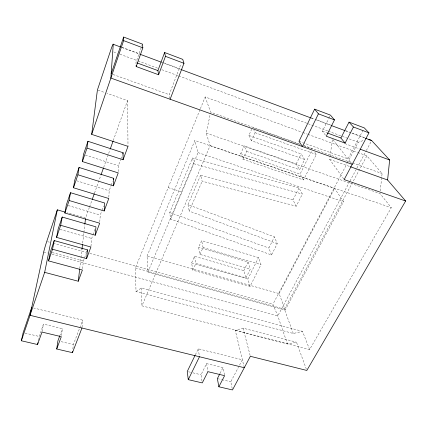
<?xml version="1.0" encoding="UTF-8"?>
<svg xmlns="http://www.w3.org/2000/svg" width="427" height="427" viewBox="0 0 427 427"><rect width="100%" height="100%" fill="white"/><g stroke="black" fill="none" stroke-linecap="round" stroke-linejoin="round"><path stroke-width="0.32" stroke-dasharray="2.13 1.6" d="M118.247 171.595L118.391 165.671L120.644 159.527M108.842 197.221L109.173 190.784L110.999 185.804M99.769 221.939L100.276 215.027L101.818 210.821M90.951 246.358L91.682 238.442L92.803 235.389M82.027 327.36L82.715 320.154L33.648 307.979M380.265 190.96L382.096 173.57L366.873 155.834L358.104 152.636M82.544 268.748L83.377 261.073L86.58 252.346M72.873 348.918L73.359 344.541L82.715 320.154M79.716 268.743L81.995 249.016M82.678 243.096L83.82 233.233M83.895 232.576L84.808 224.682M343.772 179.046L329.66 159.367L329.932 157.398M330.023 156.746L332.446 139.042L351.859 163.845M61.477 335.446L62.411 328.694L43.437 324.098L38.724 338.301M42.102 331.453L43.437 324.098M38.259 340.799L38.611 338.926M206.204 133.091L379.993 193.538L391.297 207.703L309.612 349.59L141.956 305.828L210.121 145.618L206.204 133.091L210.383 113.443M142.458 44.146L135.967 62.507L136.096 64.813M89.36 207.474L85.565 218.106L67.365 212.779M89.585 206.849L92.04 199.969M94.5 193.089L100.751 175.577M103.654 167.448L110.134 149.311M113.256 140.558L127.55 100.532L106.83 93.278M93.027 234.775L95.045 229.278M102.037 210.217L103.585 206.011M111.228 185.179L112.6 181.448M120.868 158.913L122.223 155.225M59.705 336.006L62.411 328.694M170.005 98.674L169.204 94.661L181.085 63.692M309.612 349.59L302.551 331.389L293.29 333.476L136.01 291.534L135.402 267.889L200.151 109.285M200.407 108.666L205.19 96.95L302.327 132.327M147.059 256.104L194.861 140.478L334.608 188.36L343.505 201.715L285.156 310.018L147.966 272.047L147.059 256.104L279.125 293.579L285.156 310.018M200.637 175.171L188.024 204.666L274.444 236.884L277.235 243.668L271.513 254.967L170.592 219.158L169.727 212.55L192.476 157.969L298.985 187.96L302.359 194.045L296.21 206.193L202.142 181.192L200.637 175.171L292.981 199.927L296.21 206.193M147.966 272.047L198.027 152.599L194.861 140.478M170.592 219.158L193.842 163.733L192.476 157.969M277.235 243.668L189.252 211.135L202.142 181.192M245.995 277.833L250.323 269.09L199.969 254.417L198.587 247.382L201.629 240.609L258.538 257.566L260.993 264.633L250.073 286.384L192.839 270.168L191.606 262.931L194.579 256.312L243.822 270.585L245.995 277.833L195.876 263.464L194.579 256.312M314.811 152.268L316.311 154.467L303.517 179.948L243.016 159.282L240.689 153.64L244.169 145.885L296.199 163.989L299.583 169.727L304.664 159.479L301.152 153.901L248.877 135.412L251.684 129.162M192.839 270.168L195.876 263.464M199.969 254.417L203.076 247.548L201.629 240.609M243.016 159.282L246.587 151.398L244.169 145.885M304.664 159.479L251.402 140.75L255.063 132.664L253.9 130.347M195.358 354.784L198.251 348.822L242.371 359.769L238.714 366.718M243.822 270.585L248.066 261.954L198.587 247.382M296.199 163.989L301.152 153.901M250.073 286.384L247.852 279.039L258.538 257.566M303.517 179.948L300.085 174.067L311.678 150.768M201.992 381.028L201.042 374.751L206.588 363.623L223.022 367.604L224.618 375.664M325.502 135.21L322.406 131.169L328.635 118.674M328.929 118.076L329.82 116.293M271.513 254.967L268.85 248.034L274.444 236.884M292.981 199.927L298.985 187.96M220.049 373.395L223.022 367.604M232.229 388.698L230.793 381.786L238.41 367.3M363.062 130.235L347.989 158.897L304.04 143.109M306.372 369.216L296.482 342.192L287.462 343.975L277.55 315.286L272.89 304.291L347.082 163.466M347.391 162.879L358.253 142.255L363.489 140.472M279.125 293.579L334.608 188.36M349.686 181.619L277.774 315.911L52.057 254.284M350.001 181.032L356.593 168.718M356.908 168.131L366.014 151.126M366.329 150.539L371.666 140.568M293.29 333.476L284.398 309.175L366.873 155.834M136.01 291.534L141.268 288.028L302.551 331.389M244.292 367.722L235.277 330.359L243.054 328.144L296.482 342.192M25.065 333.119L39.076 336.433M61.12 341.648L73.359 344.541M188.499 371.784L190.383 372.227M192.892 372.819L201.042 374.751M217.37 378.61L221.207 379.518M221.843 379.672L230.793 381.786M235.277 330.359L287.462 343.975M52.233 252.544L83.377 261.073M43.698 252.005L47.557 253.056M135.402 267.889L284.398 309.175M47.392 241.629L49.324 242.162M53.178 243.235L85.939 252.336M89.793 253.408L272.89 304.291M193.842 163.733L302.359 194.045M60.074 229.443L91.682 238.442M191.606 262.931L247.852 279.039M203.076 247.548L260.993 264.633M68.197 205.531L100.276 215.027M76.614 180.765L109.173 190.784M168.174 187.613L181.987 191.995M85.368 155.102L118.391 165.671M198.027 152.599L343.505 201.715M210.121 145.618L391.297 207.703M240.689 153.64L300.085 174.067M246.587 151.398L299.583 169.727M98.045 90.198L104.321 92.397M255.063 132.664L316.311 154.467M329.66 159.367L349.601 166.461M299.199 143.883L210.655 112.173L205.19 96.95M303.597 145.458L351.955 162.772M352.579 163.002L382.096 173.57M253.072 127.678L300.042 144.497M303.8 145.842L312.569 148.98M169.727 212.55L268.85 248.034M113.032 74.474L169.204 94.661M299.017 141.305L303.416 142.885M302.951 132.551L307.339 134.153M307.968 134.382L357.474 152.412M344.877 143.595L359.176 148.831M113.657 51.918L117.414 53.306M119.912 54.229L137.43 60.698M138.054 60.933L158.075 68.325M161.828 69.708L178.091 75.718M178.716 75.947L327.605 130.934M328.23 131.169L358.253 142.255M322.406 131.169L326.719 132.76M121.941 47.285L140.056 54.042M163.797 62.886L180.669 69.174M311.24 117.841L314.368 119.01M314.993 119.24L330.61 125.063M345.603 130.651L349.355 132.05M351.853 132.978L364.973 137.868M121.994 47.536L140.093 54.277M161.94 62.417L180.664 69.398M311.123 118.007L314.24 119.17M316.738 120.099L330.471 125.218M345.454 130.801L364.802 138.012M248.877 135.412L251.402 140.75M248.066 261.954L250.323 269.09M243.054 328.144L250.19 355.654M188.024 204.666L189.252 211.135M206.588 363.623L207.922 371.677M198.251 348.822L199.473 356.758M141.268 288.028L141.956 305.828M127.55 100.532L128.009 146.354"/><path stroke-width="0.64" d="M87.951 141.289L87.001 148.094L123.067 159.757L123.12 152.77L87.951 141.289L83.468 154.494L82.411 161.566L118.22 172.908L113.454 185.825L77.906 174.787L79.059 167.453L113.742 178.337L113.454 185.825M123.067 159.757L128.009 146.354L91.677 134.366L123.622 40.613L123.659 37.048L142.458 44.146L142.832 47.835L136.197 66.548L158.614 74.762L165.462 56.343L164.614 52.51L182.745 59.353L183.973 63.303L170.117 99.245M70.487 192.689L69.142 200.509L104.188 210.959L104.684 203.012L70.487 192.689L66.313 204.976L64.877 213.02L99.678 223.193L95.242 235.213L60.687 225.312L62.209 217.044L95.942 226.833L95.242 235.213M120.745 47.066L113.251 44.28L110.86 78.066L352.243 164.342M54.218 240.566L52.532 249.245L86.612 258.623L87.492 249.854L54.218 240.566L50.322 252.026L48.561 260.897L82.406 270.029L78.269 281.238L44.659 272.351L21.35 340.762L37.56 344.541L41.99 332.067L61.307 336.679L56.727 349.003L72.462 352.67L81.963 328.011M219.75 373.977L217.37 378.61L218.859 386.777L232.491 389.952L250.355 356.294L306.821 370.449L405.65 201.016L387.604 179.991L389.637 159.986L371.666 140.568L370.593 139.965L368.864 139.725M72.462 352.67L72.601 351.421M78.269 281.238L79.641 269.4M81.995 249.016L82.528 244.409M84.882 224.026L85.491 218.763M91.677 134.366L97.415 89.98L110.529 50.765A9.351 0.512 -72.2 0 1 113.251 44.28M56.727 349.003L57.901 340.885L59.705 336.006M104.188 210.959L108.778 198.507L73.481 187.768L74.736 180.183L79.059 167.453M37.56 344.541L37.912 342.667M86.612 258.623L90.892 247.019L56.577 237.385L58.179 228.904L62.209 217.044M44.659 272.351L57.325 209.838L64.856 212.043M21.35 340.762L23.154 332.665L31.71 307.499M57.325 209.838L46.751 241.447A8.081 0.4 -73.2 0 0 43.698 252.005L30.023 315.307L244.292 367.722M111.164 73.802L123.659 37.048M48.561 260.897L52.532 249.245M56.577 237.385L60.687 225.312M64.877 213.02L69.142 200.509M73.481 187.768L77.906 174.787M82.411 161.566L87.001 148.094M92.264 199.345L94.276 193.714M100.975 174.953L103.43 168.073M110.353 148.687L113.038 141.182M86.809 251.722L87.492 249.854M113.283 179.58L113.742 178.337M122.672 153.998L123.12 152.77M158.614 74.762L157.921 70.594L164.614 52.51M195.064 355.381L187.245 371.485L188.264 379.646L202.275 382.912L207.922 371.677L224.618 375.664L218.859 386.777M314.635 109.147L299.017 141.305L302.423 146.53L318.425 113.849L314.635 109.147L330.413 115.103L334.49 119.886L326.281 136.218L345.096 143.114L353.439 127.011L349.03 122.133L340.895 137.98L345.096 143.114M188.264 379.646L199.473 356.758M349.03 122.133L364.29 127.892L368.96 132.845L344.157 179.58L405.65 201.016M350.22 166.685L387.604 179.991M360.42 149.285L389.637 159.986M137.184 62.956L157.921 70.594M327.338 132.989L340.895 137.98M140.093 54.277L161.315 62.187M181.288 69.628L310.498 117.772M331.096 125.447L344.829 130.566M365.427 138.241L371.666 140.568M123.622 40.613L142.832 47.835M165.462 56.343L183.973 63.303M318.425 113.849L334.49 119.886M353.439 127.011L368.96 132.845M136.128 65.39L136.197 66.548"/></g></svg>
